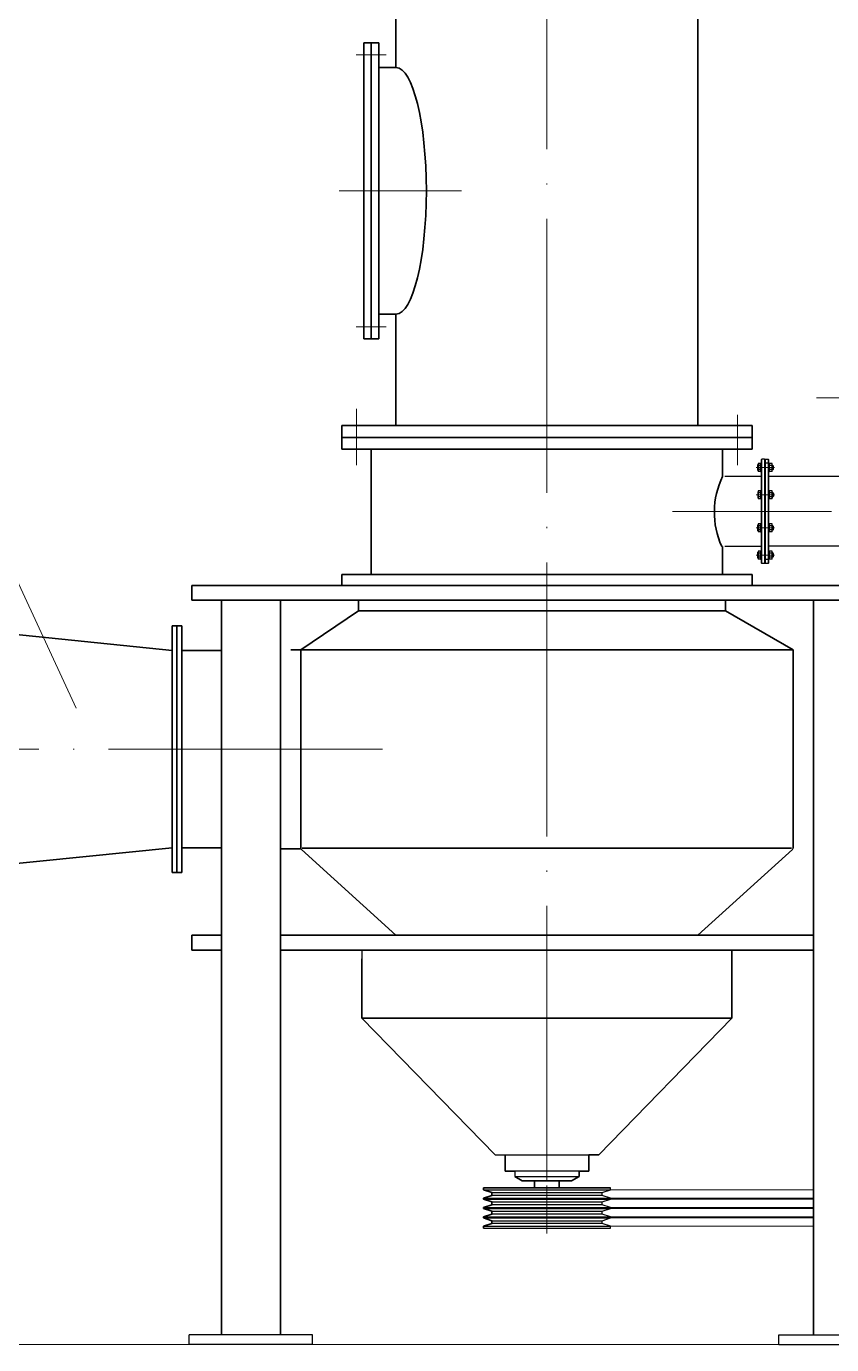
# Model space of a CAD drawing. Header units: millimetres. Extents: x 49699 to 106992, y 64186 to 130203.
# Drawn here: x 49866.7 to 49937.2, y 64493.2 to 64608.7 of the extents above; entities that cross this region are included whole.
import ezdxf

# ---------------------------------------------------------------- set-up
doc = ezdxf.new("R2010")
doc.units = ezdxf.units.MM
doc.linetypes.add('ACAD_ISO04W100', pattern=[30, 24, -3, 0, -3])
doc.layers.add('LAYER3', color=7, linetype='Continuous')
for name, color, linetype, lineweight in [('中心线', 22, 'ACAD_ISO04W100', 9), ('尺寸线', 150, 'Continuous', 9), ('粗实线', 7, 'Continuous', 35), ('细实线', 140, 'Continuous', 13)]:
    doc.layers.add(name, color=color, linetype=linetype, lineweight=lineweight)

msp = doc.modelspace()

# ---------------------------------------------------------------- linework, layer by layer
at = {"color": 0, "linetype": 'Continuous'}
for p, q in [((49930.721, 64569.773), (49930.721, 64570.296)), ((49930.949, 64570.383), (49930.747, 64570.383)), ((49930.949, 64570.209), (49930.747, 64570.209)), ((49930.949, 64570.31), (49930.949, 64570.383)), ((49930.971, 64570.31), (49930.949, 64570.31)), ((49930.971, 64569.759), (49930.971, 64570.31)), ((49931.691, 64569.773), (49931.691, 64570.296)), ((49931.949, 64570.383), (49931.717, 64570.383)), ((49931.949, 64570.209), (49931.717, 64570.209)), ((49931.975, 64569.773), (49931.975, 64570.296)), ((49932.024, 64570.223), (49931.975, 64570.223)), ((49932.086, 64570.161), (49932.024, 64570.223)), ((49932.024, 64569.846), (49932.024, 64570.223)), ((49932.086, 64569.908), (49932.024, 64569.846)), ((49932.086, 64569.908), (49932.086, 64570.161)), ((49930.949, 64569.86), (49930.747, 64569.86)), ((49930.971, 64569.759), (49930.949, 64569.759)), ((49931.949, 64569.86), (49931.717, 64569.86)), ((49932.024, 64569.846), (49931.975, 64569.846)), ((49930.721, 64567.913), (49930.721, 64567.391)), ((49930.949, 64567.826), (49930.747, 64567.826)), ((49930.971, 64567.927), (49930.949, 64567.927)), ((49930.971, 64567.927), (49930.971, 64567.377)), ((49931.691, 64567.913), (49931.691, 64567.391)), ((49931.949, 64567.826), (49931.717, 64567.826)), ((49931.975, 64567.913), (49931.975, 64567.391)), ((49932.024, 64567.841), (49931.975, 64567.841)), ((49932.086, 64567.778), (49932.024, 64567.841)), ((49932.024, 64567.841), (49932.024, 64567.463)), ((49932.086, 64567.778), (49932.086, 64567.526)), ((49930.949, 64567.478), (49930.747, 64567.478)), ((49930.949, 64567.304), (49930.747, 64567.304)), ((49930.971, 64567.377), (49930.949, 64567.377)), ((49930.949, 64567.377), (49930.949, 64567.304)), ((49931.949, 64567.478), (49931.717, 64567.478)), ((49931.949, 64567.304), (49931.717, 64567.304)), ((49932.024, 64567.463), (49931.975, 64567.463)), ((49932.086, 64567.526), (49932.024, 64567.463)), ((49930.721, 64564.493), (49930.721, 64565.016)), ((49930.949, 64565.103), (49930.747, 64565.103)), ((49930.949, 64564.929), (49930.747, 64564.929)), ((49930.949, 64564.58), (49930.747, 64564.58)), ((49930.949, 64565.03), (49930.949, 64565.103)), ((49930.971, 64565.03), (49930.949, 64565.03)), ((49930.971, 64564.479), (49930.949, 64564.479)), ((49930.971, 64564.479), (49930.971, 64565.03)), ((49931.691, 64564.493), (49931.691, 64565.016)), ((49931.949, 64565.103), (49931.717, 64565.103)), ((49931.949, 64564.929), (49931.717, 64564.929)), ((49931.949, 64564.58), (49931.717, 64564.58)), ((49931.975, 64564.493), (49931.975, 64565.016)), ((49932.024, 64564.943), (49931.975, 64564.943)), ((49932.024, 64564.566), (49931.975, 64564.566)), ((49932.024, 64564.566), (49932.024, 64564.943)), ((49932.086, 64564.881), (49932.024, 64564.943)), ((49932.086, 64564.628), (49932.024, 64564.566)), ((49932.086, 64564.628), (49932.086, 64564.881)), ((49930.721, 64562.106), (49930.721, 64562.629)), ((49930.949, 64562.716), (49930.747, 64562.716)), ((49930.949, 64562.542), (49930.747, 64562.542)), ((49930.949, 64562.193), (49930.747, 64562.193)), ((49930.949, 64562.643), (49930.949, 64562.716)), ((49930.971, 64562.643), (49930.949, 64562.643)), ((49930.971, 64562.092), (49930.949, 64562.092)), ((49930.971, 64562.092), (49930.971, 64562.643)), ((49931.691, 64562.106), (49931.691, 64562.629)), ((49931.949, 64562.716), (49931.717, 64562.716)), ((49931.949, 64562.542), (49931.717, 64562.542)), ((49931.949, 64562.193), (49931.717, 64562.193)), ((49931.975, 64562.106), (49931.975, 64562.629)), ((49932.024, 64562.556), (49931.975, 64562.556)), ((49932.024, 64562.179), (49931.975, 64562.179)), ((49932.086, 64562.494), (49932.024, 64562.556)), ((49932.024, 64562.179), (49932.024, 64562.556)), ((49932.086, 64562.241), (49932.024, 64562.179)), ((49932.086, 64562.241), (49932.086, 64562.494))]:
    msp.add_line(p, q, dxfattribs=at)
for p, q in [((49896.04, 64527.769), (49896.04, 64521.808)), ((49907.704, 64509.841), (49915.912, 64509.841)), ((49908.568, 64508.416), (49909.432, 64508.416)), ((49915.048, 64508.416), (49908.568, 64508.416)), ((49909.432, 64508.416), (49909.432, 64507.926)), ((49909.432, 64507.926), (49915.048, 64507.926)), ((49906.689, 64506.774), (49917.791, 64506.774)), ((49907.402, 64506.529), (49917.078, 64506.529)), ((49917.078, 64506.529), (49917.791, 64506.774)), ((49917.078, 64506.285), (49917.078, 64506.529)), ((49917.791, 64506.774), (49917.791, 64506.947)), ((49906.689, 64506.04), (49917.791, 64506.04)), ((49906.689, 64505.953), (49917.791, 64505.953)), ((49917.078, 64506.285), (49907.402, 64506.285)), ((49907.402, 64505.708), (49917.078, 64505.708)), ((49917.078, 64505.465), (49907.402, 64505.465)), ((49917.791, 64506.04), (49917.078, 64506.285)), ((49917.078, 64505.708), (49917.791, 64505.953)), ((49917.078, 64505.465), (49917.078, 64505.708)), ((49917.791, 64505.219), (49917.078, 64505.465)), ((49917.791, 64505.953), (49917.791, 64506.04)), ((49906.689, 64505.219), (49917.791, 64505.219)), ((49906.689, 64505.133), (49917.791, 64505.133)), ((49906.689, 64504.398), (49917.791, 64504.398)), ((49906.689, 64504.312), (49917.791, 64504.312)), ((49907.402, 64504.644), (49907.402, 64504.887)), ((49907.402, 64504.887), (49917.078, 64504.887)), ((49917.078, 64504.644), (49907.402, 64504.644)), ((49907.402, 64504.066), (49917.078, 64504.066)), ((49917.078, 64504.887), (49917.791, 64505.133)), ((49917.078, 64504.644), (49917.078, 64504.887)), ((49917.078, 64504.644), (49917.078, 64504.887)), ((49917.791, 64504.398), (49917.078, 64504.644)), ((49917.078, 64504.066), (49917.791, 64504.312)), ((49917.078, 64503.823), (49917.078, 64504.066)), ((49917.791, 64505.133), (49917.791, 64505.219)), ((49917.791, 64504.312), (49917.791, 64504.398)), ((49906.689, 64503.577), (49917.791, 64503.577)), ((49906.689, 64503.405), (49917.791, 64503.405)), ((49917.078, 64503.823), (49907.402, 64503.823)), ((49917.791, 64503.577), (49917.078, 64503.823)), ((49917.791, 64503.405), (49917.791, 64503.577)), ((49880.92, 64493.209), (49880.92, 64494.073)), ((49891.72, 64494.073), (49880.92, 64494.073)), ((49891.72, 64493.209), (49891.72, 64494.073)), ((49932.544, 64493.209), (49932.544, 64494.073)), ((49932.544, 64494.073), (49943.819, 64494.073)), ((49891.72, 64493.209), (49880.92, 64493.209)), ((49932.544, 64493.209), (49943.819, 64493.209))]:
    msp.add_line(p, q)
for centre, radius, start, end in [((49930.882, 64570.296), 0.16, 147.13278, 212.86722), ((49931.325, 64570.034), 0.603, 163.22135, 196.77865), ((49931.852, 64570.296), 0.16, 147.13278, 212.86722), ((49932.295, 64570.034), 0.603, 163.22135, 196.77865), ((49931.814, 64570.296), 0.16, 327.13278, 32.86722), ((49931.371, 64570.034), 0.603, 343.22135, 16.77865), ((49930.882, 64569.773), 0.16, 147.13278, 212.86722), ((49930.882, 64567.913), 0.16, 147.13278, 212.86722), ((49931.325, 64567.652), 0.603, 163.22135, 196.77865), ((49932.295, 64567.652), 0.603, 163.22135, 196.77865), ((49931.371, 64567.652), 0.603, 343.22135, 16.77865), ((49930.882, 64567.391), 0.16, 147.13278, 212.86722), ((49931.852, 64567.391), 0.16, 147.13278, 212.86722), ((49931.814, 64567.391), 0.16, 327.13278, 32.86722), ((49930.882, 64565.016), 0.16, 147.13278, 212.86722), ((49931.325, 64564.754), 0.603, 163.22135, 196.77865), ((49930.882, 64564.493), 0.16, 147.13278, 212.86722), ((49931.852, 64565.016), 0.16, 147.13278, 212.86722), ((49932.295, 64564.754), 0.603, 163.22135, 196.77865), ((49931.814, 64565.016), 0.16, 327.13278, 32.86722), ((49931.371, 64564.754), 0.603, 343.22135, 16.77865), ((49930.882, 64562.629), 0.16, 147.13278, 212.86722), ((49931.325, 64562.368), 0.603, 163.22135, 196.77865), ((49930.882, 64562.106), 0.16, 147.13278, 212.86722), ((49931.852, 64562.629), 0.16, 147.13278, 212.86722), ((49932.295, 64562.368), 0.603, 163.22135, 196.77865), ((49931.814, 64562.629), 0.16, 327.13278, 32.86722), ((49931.371, 64562.368), 0.603, 343.22135, 16.77865)]:
    msp.add_arc(centre, radius, start, end, dxfattribs=at)
msp.add_arc((49933.667, 64536.698), 0.13, 300, 0)
at = {"layer": 'LAYER3'}
for p, q in [((49930.949, 64569.686), (49930.949, 64570.383)), ((49930.971, 64570.41), (49930.971, 64569.634)), ((49931.025, 64570.41), (49930.971, 64570.41)), ((49931.025, 64570.743), (49931.063, 64570.782)), ((49931.025, 64569.268), (49931.025, 64570.743)), ((49931.025, 64569.634), (49931.025, 64570.41)), ((49931.063, 64561.625), (49931.063, 64570.782)), ((49931.293, 64570.782), (49931.063, 64570.782)), ((49931.293, 64570.782), (49931.293, 64561.625)), ((49931.331, 64570.743), (49931.293, 64570.782)), ((49931.331, 64570.741), (49931.37, 64570.779)), ((49931.331, 64561.663), (49931.331, 64570.743)), ((49931.331, 64570.741), (49931.331, 64569.187)), ((49931.331, 64570.379), (49931.37, 64570.418)), ((49931.331, 64563.138), (49931.331, 64570.379)), ((49931.37, 64561.623), (49931.37, 64570.779)), ((49931.37, 64570.779), (49931.599, 64570.779)), ((49931.599, 64570.418), (49931.37, 64570.418)), ((49931.599, 64570.779), (49931.599, 64561.623)), ((49931.638, 64570.741), (49931.599, 64570.779)), ((49931.638, 64570.379), (49931.599, 64570.418)), ((49931.638, 64570.741), (49931.638, 64569.245)), ((49931.638, 64562.027), (49931.638, 64570.379)), ((49931.025, 64569.268), (49927.806, 64569.268)), ((49930.949, 64569.686), (49930.747, 64569.686)), ((49930.949, 64569.759), (49930.949, 64569.686)), ((49930.971, 64569.634), (49931.025, 64569.634)), ((49931.025, 64561.663), (49931.025, 64569.268)), ((49931.331, 64569.62), (49931.331, 64563.211)), ((49931.331, 64569.287), (49931.331, 64569.249)), ((49931.638, 64569.268), (49931.636, 64569.268)), ((49939.07, 64569.245), (49931.638, 64569.245)), ((49931.638, 64569.245), (49931.638, 64561.661)), ((49931.949, 64569.686), (49931.717, 64569.686)), ((49930.949, 64568), (49930.747, 64568)), ((49930.949, 64568), (49930.949, 64567.304)), ((49930.949, 64567.927), (49930.949, 64568)), ((49930.971, 64568.052), (49931.025, 64568.052)), ((49930.971, 64567.276), (49930.971, 64568.052)), ((49931.949, 64568), (49931.717, 64568)), ((49931.025, 64567.276), (49930.971, 64567.276)), ((49931.293, 64567.218), (49931.293, 64566.874)), ((49931.293, 64565.533), (49931.293, 64565.188)), ((49930.949, 64564.406), (49930.747, 64564.406)), ((49930.949, 64564.406), (49930.949, 64565.103)), ((49930.949, 64564.479), (49930.949, 64564.406)), ((49930.971, 64565.13), (49930.971, 64564.354)), ((49931.025, 64565.13), (49930.971, 64565.13)), ((49930.971, 64564.354), (49931.025, 64564.354)), ((49931.949, 64564.406), (49931.717, 64564.406)), ((49931.025, 64563.138), (49927.806, 64563.138)), ((49931.331, 64563.215), (49931.331, 64561.665)), ((49931.331, 64563.211), (49931.331, 64561.661)), ((49931.331, 64562.027), (49931.331, 64563.138)), ((49962.441, 64563.153), (49931.638, 64563.153)), ((49930.949, 64562.019), (49930.747, 64562.019)), ((49930.949, 64562.019), (49930.949, 64562.716)), ((49930.949, 64562.092), (49930.949, 64562.019)), ((49931.025, 64562.743), (49930.971, 64562.743)), ((49930.971, 64562.743), (49930.971, 64561.968)), ((49930.971, 64561.968), (49931.025, 64561.968)), ((49931.37, 64561.989), (49931.331, 64562.027)), ((49931.599, 64561.989), (49931.37, 64561.989)), ((49931.599, 64561.989), (49931.638, 64562.027)), ((49931.949, 64562.019), (49931.717, 64562.019)), ((49931.063, 64561.625), (49931.025, 64561.663)), ((49931.293, 64561.625), (49931.063, 64561.625)), ((49931.293, 64561.625), (49931.331, 64561.663)), ((49931.37, 64561.623), (49931.331, 64561.661)), ((49931.599, 64561.623), (49931.37, 64561.623)), ((49931.599, 64561.623), (49931.638, 64561.661))]:
    msp.add_line(p, q, dxfattribs=at)
for points in [[(49931.638, 64569.647), (49931.691, 64569.647), (49931.691, 64570.422), (49931.638, 64570.422)], [(49931.638, 64568.04), (49931.691, 64568.04), (49931.691, 64567.264), (49931.638, 64567.264)], [(49931.638, 64564.367), (49931.691, 64564.367), (49931.691, 64565.142), (49931.638, 64565.142)], [(49931.638, 64561.98), (49931.691, 64561.98), (49931.691, 64562.756), (49931.638, 64562.756)]]:
    msp.add_lwpolyline(points, close=True, dxfattribs=at)
for centre, start, end in [((49931.852, 64569.773), 147.13278, 212.86722), ((49931.814, 64569.773), 327.13278, 32.86722), ((49931.852, 64567.913), 147.13278, 212.86722), ((49931.814, 64567.913), 327.13278, 32.86722), ((49931.852, 64564.493), 147.13278, 212.86722), ((49931.814, 64564.493), 327.13278, 32.86722), ((49931.852, 64562.106), 147.13278, 212.86722), ((49931.814, 64562.106), 327.13278, 32.86722)]:
    msp.add_arc(centre, 0.16, start, end, dxfattribs=at)
at = {"layer": '中心线'}
for p, q in [((49912.24, 64507.635), (49912.24, 64753.19)), ((49898.158, 64606.192), (49895.534, 64606.192)), ((49904.756, 64594.283), (49894.058, 64594.283)), ((49898.158, 64582.375), (49895.534, 64582.375)), ((49940.703, 64576.16), (49935.835, 64576.16)), ((49895.565, 64575.184), (49895.565, 64570.259)), ((49928.915, 64574.661), (49928.915, 64570.259)), ((49932.176, 64570.034), (49930.554, 64570.034)), ((49931.635, 64570.034), (49930.822, 64570.034)), ((49931.942, 64570.034), (49931.129, 64570.034)), ((49932.176, 64567.652), (49930.554, 64567.652)), ((49931.635, 64567.652), (49930.822, 64567.652)), ((49931.635, 64567.652), (49930.823, 64567.652)), ((49931.942, 64567.652), (49931.129, 64567.652)), ((49931.942, 64567.652), (49931.129, 64567.652)), ((49923.221, 64566.203), (49937.159, 64566.203)), ((49932.36, 64566.203), (49923.253, 64566.203)), ((49933.173, 64566.203), (49923.402, 64566.203)), ((49932.176, 64564.754), (49930.554, 64564.754)), ((49931.635, 64564.754), (49930.822, 64564.754)), ((49931.635, 64564.754), (49930.823, 64564.754)), ((49931.942, 64564.754), (49931.129, 64564.754)), ((49931.942, 64564.754), (49931.129, 64564.754)), ((49932.176, 64562.368), (49930.554, 64562.368)), ((49931.635, 64562.368), (49930.822, 64562.368)), ((49931.635, 64562.368), (49930.823, 64562.368)), ((49931.942, 64562.368), (49931.129, 64562.368)), ((49931.942, 64562.368), (49931.129, 64562.368)), ((49897.841, 64545.381), (49799.109, 64545.381)), ((49912.24, 64502.959), (49912.24, 64507.145))]:
    msp.add_line(p, q, dxfattribs=at)
at = {"layer": '尺寸线'}
for p, q in [((49871.015, 64548.962), (49846.549, 64601.748)), ((49932.024, 64570.161), (49931.975, 64570.161)), ((49932.024, 64569.908), (49931.975, 64569.908)), ((49932.024, 64567.778), (49931.975, 64567.778)), ((49932.024, 64567.526), (49931.975, 64567.526)), ((49932.024, 64564.881), (49931.975, 64564.881)), ((49932.024, 64564.628), (49931.975, 64564.628)), ((49932.024, 64562.494), (49931.975, 64562.494)), ((49932.024, 64562.241), (49931.975, 64562.241)), ((49917.791, 64506.774), (49935.568, 64506.775)), ((49935.568, 64506.039), (49917.791, 64506.04)), ((49917.791, 64505.953), (49935.568, 64505.953)), ((49935.568, 64505.218), (49917.791, 64505.219)), ((49917.791, 64505.133), (49935.568, 64505.133)), ((49935.568, 64504.398), (49917.791, 64504.398)), ((49917.791, 64504.312), (49935.568, 64504.312)), ((49935.568, 64503.577), (49917.791, 64503.577)), ((49754.673, 64493.209), (50447.886, 64493.209))]:
    msp.add_line(p, q, dxfattribs=at)
at = {"layer": '粗实线'}
for p, q in [((49899.021, 64623.832), (49899.021, 64605.083)), ((49925.459, 64623.832), (49925.459, 64573.72)), ((49897.509, 64607.243), (49896.213, 64607.243)), ((49896.213, 64581.323), (49896.213, 64607.243)), ((49896.861, 64581.323), (49896.861, 64607.243)), ((49897.509, 64605.083), (49897.509, 64607.243)), ((49899.021, 64605.083), (49897.509, 64605.083)), ((49897.509, 64581.323), (49897.509, 64605.083)), ((49899.021, 64583.483), (49897.509, 64583.483)), ((49899.021, 64583.483), (49899.021, 64573.72)), ((49897.509, 64581.323), (49896.213, 64581.323)), ((49894.269, 64572.683), (49894.269, 64573.72)), ((49925.459, 64573.72), (49894.269, 64573.72)), ((49930.211, 64573.72), (49925.459, 64573.72)), ((49930.211, 64572.683), (49930.211, 64573.72)), ((49894.269, 64572.683), (49894.269, 64571.646)), ((49930.211, 64572.683), (49894.269, 64572.683)), ((49930.211, 64572.683), (49930.211, 64571.646)), ((49925.459, 64571.646), (49894.269, 64571.646)), ((49896.861, 64571.646), (49896.861, 64560.674)), ((49930.211, 64571.646), (49925.459, 64571.646)), ((49927.619, 64571.646), (49927.619, 64569.27)), ((49927.619, 64560.76), (49927.619, 64563.136)), ((49894.269, 64560.674), (49894.269, 64559.723)), ((49930.211, 64560.674), (49894.269, 64560.674)), ((49927.619, 64560.674), (49930.211, 64560.674)), ((49927.619, 64560.674), (49930.211, 64560.674)), ((49930.211, 64560.674), (49930.211, 64559.723)), ((49930.211, 64560.674), (49930.211, 64559.723)), ((49881.136, 64559.723), (49881.136, 64558.427)), ((49930.211, 64559.723), (49881.136, 64559.723)), ((49927.619, 64559.723), (49943.344, 64559.723)), ((49927.878, 64558.427), (49881.136, 64558.427)), ((49883.728, 64558.427), (49883.728, 64494.073)), ((49888.912, 64558.427), (49888.912, 64494.073)), ((49895.738, 64558.427), (49895.738, 64557.481)), ((49927.619, 64558.427), (49943.344, 64558.427)), ((49927.878, 64558.427), (49927.878, 64557.481)), ((49935.568, 64558.427), (49935.568, 64494.073)), ((49890.683, 64554.064), (49895.738, 64557.481)), ((49927.878, 64557.481), (49895.738, 64557.481)), ((49933.797, 64554.064), (49927.878, 64557.481)), ((49858.586, 64556.146), (49879.408, 64554.021)), ((49879.408, 64556.181), (49879.84, 64556.181)), ((49879.408, 64556.181), (49879.408, 64534.581)), ((49880.272, 64556.181), (49879.84, 64556.181)), ((49879.84, 64556.181), (49879.84, 64534.581)), ((49880.272, 64556.181), (49880.272, 64534.581)), ((49883.728, 64554.021), (49880.272, 64554.021)), ((49933.797, 64554.064), (49889.819, 64554.064)), ((49890.683, 64554.064), (49890.683, 64536.698)), ((49933.797, 64554.064), (49933.797, 64536.698)), ((49858.586, 64534.616), (49879.408, 64536.741)), ((49883.728, 64536.741), (49880.272, 64536.741)), ((49890.701, 64536.633), (49888.929, 64536.633)), ((49890.748, 64536.585), (49899.021, 64529.065)), ((49890.813, 64536.698), (49933.667, 64536.698)), ((49933.732, 64536.585), (49925.459, 64529.065)), ((49879.408, 64534.581), (49879.84, 64534.581)), ((49880.272, 64534.581), (49879.84, 64534.581)), ((49881.136, 64529.065), (49881.136, 64527.769)), ((49883.728, 64529.065), (49881.136, 64529.065)), ((49888.912, 64529.065), (49935.568, 64529.065)), ((49928.872, 64529.065), (49935.568, 64529.065)), ((49883.728, 64527.769), (49881.136, 64527.769)), ((49888.912, 64527.769), (49935.568, 64527.769)), ((49928.44, 64527.769), (49928.44, 64526.992)), ((49896.04, 64526.992), (49896.04, 64521.808)), ((49928.44, 64526.992), (49928.44, 64521.808)), ((49907.704, 64509.841), (49896.04, 64521.808)), ((49896.04, 64521.808), (49928.44, 64521.808)), ((49916.776, 64509.841), (49928.44, 64521.808)), ((49908.568, 64509.841), (49908.568, 64508.416)), ((49916.776, 64509.841), (49915.912, 64509.841)), ((49915.912, 64509.841), (49915.912, 64508.416)), ((49910.08, 64507.552), (49909.432, 64507.926)), ((49910.08, 64507.552), (49913.32, 64507.552)), ((49911.16, 64507.552), (49911.16, 64506.947)), ((49913.32, 64507.552), (49914.4, 64507.552)), ((49913.32, 64507.552), (49913.32, 64506.947)), ((49914.4, 64507.552), (49915.048, 64507.926)), ((49915.048, 64508.416), (49915.912, 64508.416)), ((49915.048, 64508.416), (49915.048, 64507.926)), ((49906.689, 64506.947), (49912.521, 64506.947)), ((49906.689, 64506.774), (49906.689, 64506.947)), ((49907.402, 64506.529), (49906.689, 64506.774)), ((49907.402, 64506.285), (49907.402, 64506.529)), ((49911.182, 64506.947), (49912.521, 64506.947)), ((49917.791, 64506.947), (49912.521, 64506.947)), ((49906.689, 64506.04), (49907.402, 64506.285)), ((49906.689, 64505.953), (49906.689, 64506.04)), ((49907.402, 64505.708), (49906.689, 64505.953)), ((49906.689, 64505.219), (49907.402, 64505.465)), ((49907.402, 64505.465), (49907.402, 64505.708)), ((49906.689, 64505.133), (49906.689, 64505.219)), ((49907.402, 64504.887), (49906.689, 64505.133)), ((49906.689, 64504.398), (49907.402, 64504.644)), ((49906.689, 64504.312), (49906.689, 64504.398)), ((49907.402, 64504.066), (49906.689, 64504.312)), ((49907.402, 64504.644), (49907.402, 64504.887)), ((49907.402, 64503.823), (49907.402, 64504.066)), ((49906.689, 64503.577), (49907.402, 64503.823)), ((49906.689, 64503.405), (49906.689, 64503.577))]:
    msp.add_line(p, q, dxfattribs=at)
for centre, radius, start, end in [((49934.185, 64566.121), 7.282, 154.37779, 204.20359), ((49890.813, 64536.698), 0.13, 180, 240)]:
    msp.add_arc(centre, radius, start, end, dxfattribs=at)
at = {"layer": '粗实线', "extrusion": (0, 0, -1)}
msp.add_ellipse((49899.021, 64594.283), major_axis=(0, -10.8), ratio=0.2459742, start_param=3.1415927, end_param=6.2831853, dxfattribs=at)
at = {"layer": '细实线'}
msp.add_line((49931.638, 64569.267), (49931.636, 64569.268), dxfattribs=at)

doc.saveas('drawing.dxf')
